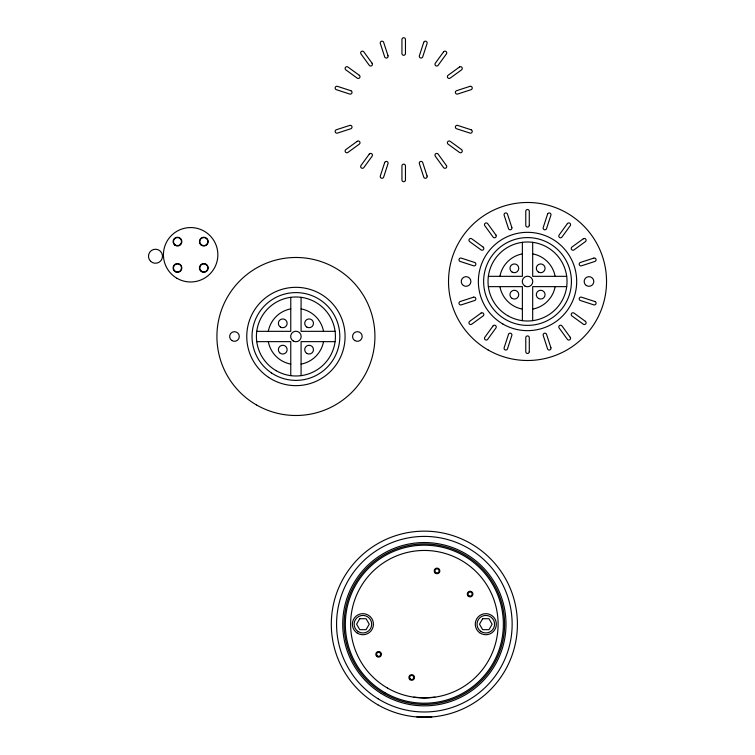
<?xml version="1.0" encoding="UTF-8"?>
<svg xmlns="http://www.w3.org/2000/svg" width="755" height="755" viewBox="0 0 755 755"><rect width="100%" height="100%" fill="white"/><g stroke="black" fill="none" stroke-linecap="round" stroke-linejoin="round"><path stroke-width="1.13" d="M268.318 331.332L268.374 331.001A28.095 28.095 0 0 1 290.439 308.937L290.769 308.88M499.923 276.33L499.97 276.009A28.095 28.095 0 0 1 522.045 253.935L522.375 253.888M323.527 341.647L323.178 343.289A28.095 28.095 0 0 1 302.727 363.74L301.075 364.089M555.133 286.645L554.783 288.297A28.095 28.095 0 0 1 534.332 308.748L532.681 309.097M434.899 697.176L424.357 697.941L413.825 697.176M431.822 716.92L416.902 716.92M488.362 276.33L522.375 276.33L522.375 242.327M566.694 276.33L532.681 276.33L532.681 242.327M488.362 286.645L522.375 286.645L522.375 320.658M566.694 286.645L532.681 286.645L532.681 320.658M256.757 331.332L290.769 331.332L290.769 297.319M335.088 331.332L301.075 331.332L301.075 297.319M256.757 341.647L290.769 341.647L290.769 375.65M335.088 341.647L301.075 341.647L301.075 375.65M532.681 253.888L533.011 253.935A28.095 28.095 0 0 1 555.076 276.009L555.133 276.33M301.075 308.88L301.405 308.937A28.095 28.095 0 0 1 323.47 331.001L323.527 331.332M522.375 309.088L520.714 308.748A28.095 28.095 0 0 1 500.272 288.297L499.933 286.645M290.769 364.08L289.118 363.74A28.095 28.095 0 0 1 268.667 343.298L268.327 341.647M384.663 162.618L380.322 175.972A1.755 1.755 0 0 0 381.454 178.189A1.755 1.755 0 0 0 383.663 177.057L388.004 163.703A1.755 1.755 0 0 0 386.881 161.485A1.755 1.755 0 0 0 384.663 162.618M423.725 42.384L419.384 55.747A1.755 1.755 0 0 0 420.516 57.956A1.755 1.755 0 0 0 422.724 56.833L427.066 43.469A1.755 1.755 0 0 0 425.943 41.261A1.755 1.755 0 0 0 423.725 42.384M508.492 334.38L504.151 347.744A1.755 1.755 0 0 0 505.284 349.952A1.755 1.755 0 0 0 507.492 348.829L511.833 335.465A1.755 1.755 0 0 0 510.71 333.257A1.755 1.755 0 0 0 508.492 334.38M547.564 214.156L543.222 227.51A1.755 1.755 0 0 0 544.346 229.728A1.755 1.755 0 0 0 546.554 228.595L550.895 215.241A1.755 1.755 0 0 0 549.772 213.033A1.755 1.755 0 0 0 547.564 214.156M359.748 618.722L356.586 624.196L359.748 629.67L366.071 629.67L369.233 624.196L366.071 618.722L359.748 618.722M482.653 618.722L479.491 624.196L482.653 629.67L488.976 629.67L492.128 624.196L488.976 618.722L482.653 618.722M369.252 154.143L360.994 165.505A1.755 1.755 0 0 0 361.381 167.959A1.755 1.755 0 0 0 363.834 167.572L372.092 156.21A1.755 1.755 0 0 0 371.705 153.756A1.755 1.755 0 0 0 369.252 154.143M443.553 51.878L435.305 63.241A1.755 1.755 0 0 0 435.692 65.685A1.755 1.755 0 0 0 438.145 65.298L446.394 53.935A1.755 1.755 0 0 0 446.007 51.482A1.755 1.755 0 0 0 443.553 51.878M493.081 325.915L484.823 337.277A1.755 1.755 0 0 0 485.21 339.731A1.755 1.755 0 0 0 487.664 339.344L495.922 327.972A1.755 1.755 0 0 0 495.535 325.528A1.755 1.755 0 0 0 493.081 325.915M567.383 223.64L559.134 235.003A1.755 1.755 0 0 0 559.521 237.457A1.755 1.755 0 0 0 561.975 237.07L570.223 225.707A1.755 1.755 0 0 0 569.836 223.254A1.755 1.755 0 0 0 567.383 223.64M357.209 141.327L345.847 149.584A1.755 1.755 0 0 0 345.46 152.038A1.755 1.755 0 0 0 347.913 152.425L359.276 144.167A1.755 1.755 0 0 0 359.663 141.713A1.755 1.755 0 0 0 357.209 141.327M459.484 67.025L448.121 75.283A1.755 1.755 0 0 0 447.734 77.727A1.755 1.755 0 0 0 450.178 78.124L461.541 69.866A1.755 1.755 0 0 0 461.937 67.412A1.755 1.755 0 0 0 459.484 67.025M481.039 313.099L469.676 321.347A1.755 1.755 0 0 0 469.289 323.801A1.755 1.755 0 0 0 471.743 324.188L483.106 315.939A1.755 1.755 0 0 0 483.493 313.485A1.755 1.755 0 0 0 481.039 313.099M583.313 238.788L571.95 247.045A1.755 1.755 0 0 0 571.563 249.499A1.755 1.755 0 0 0 574.017 249.886L585.38 241.628A1.755 1.755 0 0 0 585.767 239.175A1.755 1.755 0 0 0 583.313 238.788M349.716 125.415L336.362 129.756A1.755 1.755 0 0 0 335.229 131.965A1.755 1.755 0 0 0 337.447 133.097L350.801 128.756A1.755 1.755 0 0 0 351.934 126.538A1.755 1.755 0 0 0 349.716 125.415M469.95 86.353L456.586 90.694A1.755 1.755 0 0 0 455.463 92.903A1.755 1.755 0 0 0 457.672 94.035L471.035 89.694A1.755 1.755 0 0 0 472.158 87.476A1.755 1.755 0 0 0 469.95 86.353M473.555 297.187L460.191 301.519A1.755 1.755 0 0 0 459.068 303.736A1.755 1.755 0 0 0 461.277 304.86L474.631 300.518A1.755 1.755 0 0 0 475.763 298.31A1.755 1.755 0 0 0 473.555 297.187M593.779 258.116L580.416 262.457A1.755 1.755 0 0 0 579.293 264.675A1.755 1.755 0 0 0 581.501 265.798L594.865 261.457A1.755 1.755 0 0 0 595.988 259.248A1.755 1.755 0 0 0 593.779 258.116M350.801 90.694L337.447 86.353A1.755 1.755 0 0 0 335.229 87.476A1.755 1.755 0 0 0 336.362 89.694L349.716 94.035A1.755 1.755 0 0 0 351.934 92.903A1.755 1.755 0 0 0 350.801 90.694M471.035 129.756L457.672 125.415A1.755 1.755 0 0 0 455.463 126.538A1.755 1.755 0 0 0 456.586 128.756L469.95 133.097A1.755 1.755 0 0 0 472.158 131.965A1.755 1.755 0 0 0 471.035 129.756M474.631 262.457L461.277 258.116A1.755 1.755 0 0 0 459.068 259.248A1.755 1.755 0 0 0 460.191 261.457L473.555 265.798A1.755 1.755 0 0 0 475.763 264.675A1.755 1.755 0 0 0 474.631 262.457M594.865 301.519L581.501 297.187A1.755 1.755 0 0 0 579.293 298.31A1.755 1.755 0 0 0 580.416 300.518L593.779 304.86A1.755 1.755 0 0 0 595.988 303.736A1.755 1.755 0 0 0 594.865 301.519M359.276 75.283L347.913 67.025A1.755 1.755 0 0 0 345.46 67.412A1.755 1.755 0 0 0 345.847 69.866L357.209 78.124A1.755 1.755 0 0 0 359.663 77.727A1.755 1.755 0 0 0 359.276 75.283M461.541 149.584L450.178 141.327A1.755 1.755 0 0 0 447.734 141.713A1.755 1.755 0 0 0 448.121 144.167L459.484 152.425A1.755 1.755 0 0 0 461.937 152.038A1.755 1.755 0 0 0 461.541 149.584M483.106 247.045L471.743 238.788A1.755 1.755 0 0 0 469.289 239.175A1.755 1.755 0 0 0 469.676 241.628L481.039 249.886A1.755 1.755 0 0 0 483.493 249.499A1.755 1.755 0 0 0 483.106 247.045M585.38 321.347L574.017 313.099A1.755 1.755 0 0 0 571.563 313.485A1.755 1.755 0 0 0 571.95 315.939L583.313 324.188A1.755 1.755 0 0 0 585.767 323.801A1.755 1.755 0 0 0 585.38 321.347M372.092 63.241L363.834 51.878A1.755 1.755 0 0 0 361.381 51.482A1.755 1.755 0 0 0 360.994 53.935L369.252 65.298A1.755 1.755 0 0 0 371.705 65.685A1.755 1.755 0 0 0 372.092 63.241M446.394 165.505L438.145 154.143A1.755 1.755 0 0 0 435.692 153.756A1.755 1.755 0 0 0 435.305 156.21L443.553 167.572A1.755 1.755 0 0 0 446.007 167.959A1.755 1.755 0 0 0 446.394 165.505M495.922 235.003L487.664 223.64A1.755 1.755 0 0 0 485.21 223.254A1.755 1.755 0 0 0 484.823 225.707L493.081 237.07A1.755 1.755 0 0 0 495.535 237.457A1.755 1.755 0 0 0 495.922 235.003M570.223 337.277L561.975 325.915A1.755 1.755 0 0 0 559.521 325.528A1.755 1.755 0 0 0 559.134 327.972L567.383 339.344A1.755 1.755 0 0 0 569.836 339.731A1.755 1.755 0 0 0 570.223 337.277M511.833 227.51L507.492 214.156A1.755 1.755 0 0 0 505.284 213.033A1.755 1.755 0 0 0 504.151 215.241L508.492 228.595A1.755 1.755 0 0 0 510.71 229.728A1.755 1.755 0 0 0 511.833 227.51M550.895 347.744L546.554 334.38A1.755 1.755 0 0 0 544.346 333.257A1.755 1.755 0 0 0 543.222 335.465L547.564 348.829A1.755 1.755 0 0 0 549.772 349.952A1.755 1.755 0 0 0 550.895 347.744M388.004 55.747L383.663 42.384A1.755 1.755 0 0 0 381.454 41.261A1.755 1.755 0 0 0 380.322 43.469L384.663 56.833A1.755 1.755 0 0 0 386.881 57.956A1.755 1.755 0 0 0 388.004 55.747M427.066 175.972L422.724 162.618A1.755 1.755 0 0 0 420.516 161.485A1.755 1.755 0 0 0 419.384 163.703L423.725 177.057A1.755 1.755 0 0 0 425.943 178.189A1.755 1.755 0 0 0 427.066 175.972M529.283 225.311L529.283 211.258A1.755 1.755 0 0 0 527.528 209.503A1.755 1.755 0 0 0 525.773 211.258L525.773 225.311A1.755 1.755 0 0 0 527.528 227.066A1.755 1.755 0 0 0 529.283 225.311M529.283 351.717L529.283 337.674A1.755 1.755 0 0 0 527.528 335.918A1.755 1.755 0 0 0 525.773 337.674L525.773 351.717A1.755 1.755 0 0 0 527.528 353.472A1.755 1.755 0 0 0 529.283 351.717M405.454 53.539L405.454 39.496A1.755 1.755 0 0 0 403.698 37.741A1.755 1.755 0 0 0 401.943 39.496L401.943 53.539A1.755 1.755 0 0 0 403.698 55.294A1.755 1.755 0 0 0 405.454 53.539M405.454 179.954L405.454 165.911A1.755 1.755 0 0 0 403.698 164.146A1.755 1.755 0 0 0 401.943 165.911L401.943 179.954A1.755 1.755 0 0 0 403.698 181.71A1.755 1.755 0 0 0 405.454 179.954M468.761 595.62A2.057 2.057 0 0 0 472.12 594.459A2.057 2.057 0 0 0 469.44 592.128A2.057 2.057 0 0 0 468.761 595.62M377.83 704.783A93.054 93.054 0 0 0 517.411 624.196A93.054 93.054 0 0 0 377.83 543.609A93.054 93.054 0 0 0 377.83 704.783M378 698.743A87.788 87.788 0 0 0 512.098 627.065A87.788 87.788 0 0 0 382.974 546.771A87.788 87.788 0 0 0 378 698.743M381.247 693.524A81.644 81.644 0 0 0 505.963 626.867A81.644 81.644 0 0 0 385.871 552.198A81.644 81.644 0 0 0 381.247 693.524M480.652 631.293A8.777 8.777 0 0 0 494.544 625.112A8.777 8.777 0 0 0 482.237 616.174A8.777 8.777 0 0 0 480.652 631.293M479.623 632.718A10.532 10.532 0 0 0 496.29 625.3A10.532 10.532 0 0 0 481.53 614.57A10.532 10.532 0 0 0 479.623 632.718M384.852 692.618A79.011 79.011 0 0 0 503.368 624.196A79.011 79.011 0 0 0 384.852 555.774A79.011 79.011 0 0 0 384.852 692.618M384.238 693.685A80.238 80.238 0 0 0 504.595 624.196A80.238 80.238 0 0 0 384.238 554.708A80.238 80.238 0 0 0 384.238 693.685M387.485 688.06A73.745 73.745 0 0 0 498.102 624.196A73.745 73.745 0 0 0 387.485 560.333A73.745 73.745 0 0 0 387.485 688.06M435.182 573.026A2.812 2.812 0 0 0 439.787 571.441A2.812 2.812 0 0 0 436.107 568.251A2.812 2.812 0 0 0 435.182 573.026M435.682 572.46A2.057 2.057 0 0 0 439.042 571.299A2.057 2.057 0 0 0 436.352 568.968A2.057 2.057 0 0 0 435.682 572.46M376.773 656.444A2.812 2.812 0 0 0 381.369 654.859A2.812 2.812 0 0 0 377.698 651.669A2.812 2.812 0 0 0 376.773 656.444M357.304 633.115A10.532 10.532 0 0 0 373.432 624.583A10.532 10.532 0 0 0 357.983 614.881A10.532 10.532 0 0 0 357.304 633.115M358.238 631.633A8.777 8.777 0 0 0 371.686 624.517A8.777 8.777 0 0 0 358.804 616.439A8.777 8.777 0 0 0 358.238 631.633M377.264 655.869A2.057 2.057 0 0 0 380.633 654.717A2.057 2.057 0 0 0 377.944 652.377A2.057 2.057 0 0 0 377.264 655.869M468.26 596.186A2.812 2.812 0 0 0 472.866 594.6A2.812 2.812 0 0 0 469.185 591.41A2.812 2.812 0 0 0 468.26 596.186M409.852 679.604A2.812 2.812 0 0 0 414.457 678.018A2.812 2.812 0 0 0 410.777 674.828A2.812 2.812 0 0 0 409.852 679.604M410.352 679.038A2.057 2.057 0 0 0 413.712 677.877A2.057 2.057 0 0 0 411.022 675.546A2.057 2.057 0 0 0 410.352 679.038M150.575 261.258A7.022 7.022 0 0 0 162.287 257.993A7.022 7.022 0 0 0 153.605 249.48A7.022 7.022 0 0 0 150.575 261.258M463.381 285.494A4.832 4.832 0 0 0 470.893 281.823A4.832 4.832 0 0 0 463.957 277.151A4.832 4.832 0 0 0 463.381 285.494M488.023 349.914A79.011 79.011 0 0 0 606.539 281.492A79.011 79.011 0 0 0 488.023 213.07A79.011 79.011 0 0 0 488.023 349.914M538.504 272.121A4.388 4.388 0 0 0 545.082 268.327A4.388 4.388 0 0 0 538.504 264.524A4.388 4.388 0 0 0 538.504 272.121M507.775 315.703A39.505 39.505 0 0 0 567.033 281.492A39.505 39.505 0 0 0 507.775 247.281A39.505 39.505 0 0 0 507.775 315.703M505.576 319.507A43.894 43.894 0 0 0 571.422 281.492A43.894 43.894 0 0 0 505.576 243.478A43.894 43.894 0 0 0 505.576 319.507M586.286 285.494A4.832 4.832 0 0 0 593.798 281.823A4.832 4.832 0 0 0 586.852 277.151A4.832 4.832 0 0 0 586.286 285.494M502.943 324.065A49.16 49.16 0 0 0 576.688 281.492A49.16 49.16 0 0 0 502.943 238.92A49.16 49.16 0 0 0 502.943 324.065M524.895 286.051A5.266 5.266 0 0 0 532.794 281.492A5.266 5.266 0 0 0 524.895 276.925A5.266 5.266 0 0 0 524.895 286.051M512.164 298.461A4.388 4.388 0 0 0 518.751 294.658A4.388 4.388 0 0 0 512.164 290.854A4.388 4.388 0 0 0 512.164 298.461M512.164 272.121A4.388 4.388 0 0 0 518.751 268.327A4.388 4.388 0 0 0 512.164 264.524A4.388 4.388 0 0 0 512.164 272.121M538.504 298.461A4.388 4.388 0 0 0 545.082 294.658A4.388 4.388 0 0 0 538.504 290.854A4.388 4.388 0 0 0 538.504 298.461M280.558 327.123A4.388 4.388 0 0 0 287.145 323.319A4.388 4.388 0 0 0 280.558 319.516A4.388 4.388 0 0 0 280.558 327.123M306.898 327.123A4.388 4.388 0 0 0 313.476 323.319A4.388 4.388 0 0 0 306.898 319.516A4.388 4.388 0 0 0 306.898 327.123M276.17 370.696A39.505 39.505 0 0 0 335.428 336.485A39.505 39.505 0 0 0 276.17 302.274A39.505 39.505 0 0 0 276.17 370.696M293.289 341.052A5.266 5.266 0 0 0 301.188 336.485A5.266 5.266 0 0 0 293.289 331.926A5.266 5.266 0 0 0 293.289 341.052M268.61 377.358A49.16 49.16 0 0 0 344.978 339.703A49.16 49.16 0 0 0 274.178 292.393A49.16 49.16 0 0 0 268.61 377.358M271.536 372.979A43.894 43.894 0 0 0 339.722 339.354A43.894 43.894 0 0 0 276.509 297.121A43.894 43.894 0 0 0 271.536 372.979M279.652 352.755A4.388 4.388 0 0 0 286.994 350.792A4.388 4.388 0 0 0 281.615 345.412A4.388 4.388 0 0 0 279.652 352.755M306.898 353.453A4.388 4.388 0 0 0 313.476 349.65A4.388 4.388 0 0 0 306.898 345.856A4.388 4.388 0 0 0 306.898 353.453M256.417 404.906A79.011 79.011 0 0 0 374.933 336.485A79.011 79.011 0 0 0 256.417 268.063A79.011 79.011 0 0 0 256.417 404.906M231.776 340.496A4.832 4.832 0 0 0 239.288 336.815A4.832 4.832 0 0 0 232.351 332.153A4.832 4.832 0 0 0 231.776 340.496M354.68 340.496A4.832 4.832 0 0 0 362.192 336.815A4.832 4.832 0 0 0 355.246 332.153A4.832 4.832 0 0 0 354.68 340.496M177.038 278.34A27.218 27.218 0 0 0 217.855 254.765A27.218 27.218 0 0 0 177.038 231.2A27.218 27.218 0 0 0 177.038 278.34M201.292 271.536A4.388 4.388 0 0 0 208.182 268.318A4.388 4.388 0 0 0 201.953 263.957A4.388 4.388 0 0 0 201.292 271.536M201.491 271.243A4.039 4.039 0 0 0 207.833 268.289A4.039 4.039 0 0 0 202.104 264.278A4.039 4.039 0 0 0 201.491 271.243M175.283 271.743A4.388 4.388 0 0 0 181.861 267.94A4.388 4.388 0 0 0 175.283 264.137A4.388 4.388 0 0 0 175.283 271.743M201.292 245.196A4.388 4.388 0 0 0 208.182 241.987A4.388 4.388 0 0 0 201.953 237.627A4.388 4.388 0 0 0 201.292 245.196M174.952 245.196A4.388 4.388 0 0 0 181.851 241.987A4.388 4.388 0 0 0 175.622 237.627A4.388 4.388 0 0 0 174.952 245.196M201.491 244.913A4.039 4.039 0 0 0 207.833 241.949A4.039 4.039 0 0 0 202.104 237.938A4.039 4.039 0 0 0 201.491 244.913M175.16 244.913A4.039 4.039 0 0 0 181.502 241.949A4.039 4.039 0 0 0 175.764 237.938A4.039 4.039 0 0 0 175.16 244.913M175.453 271.432A4.039 4.039 0 0 0 181.511 267.94A4.039 4.039 0 0 0 175.453 264.439A4.039 4.039 0 0 0 175.453 271.432"/></g></svg>
